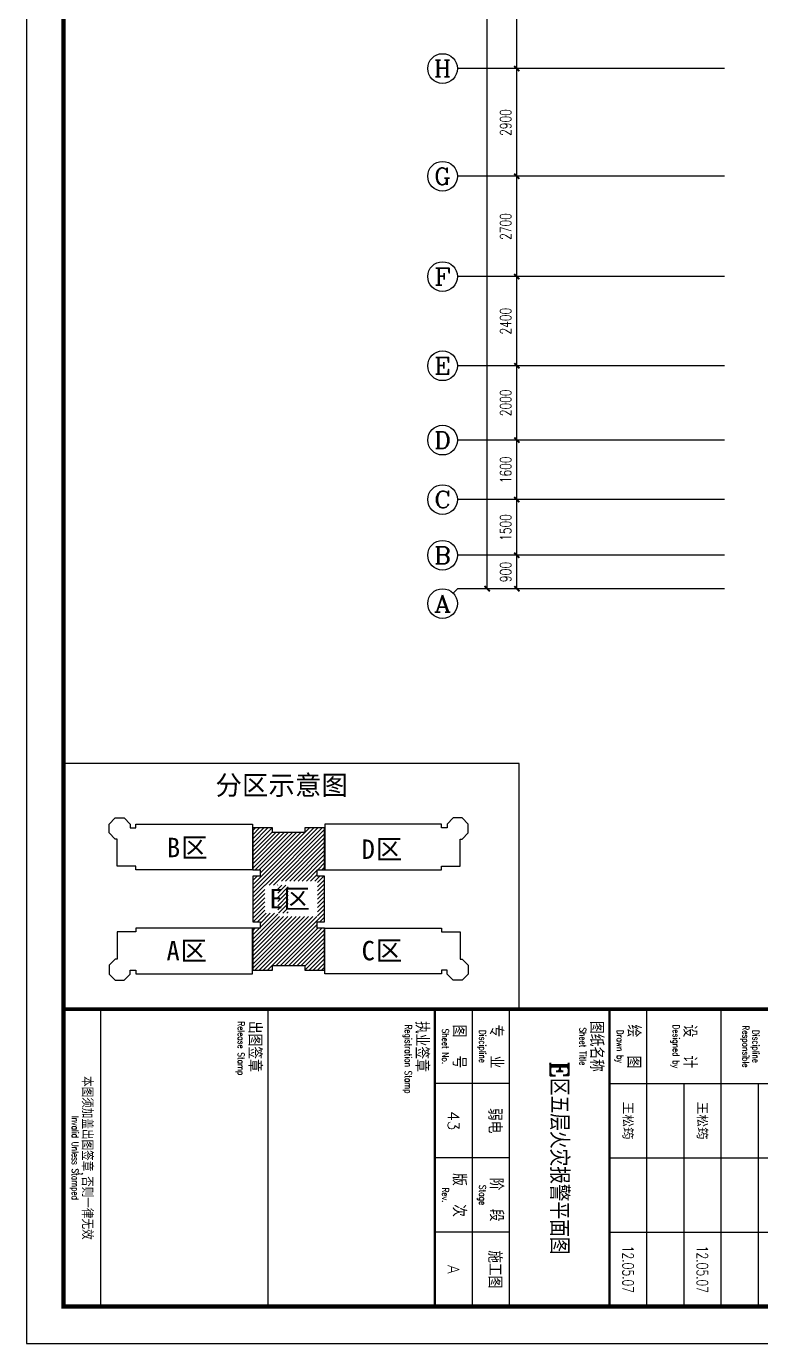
# Model space of a CAD drawing. Extents: x 190999 to 918899, y -200814 to 215286.
# Drawn here: x 666599 to 686368, y -200814 to -165361 of the extents above; entities that cross this region are included whole.
import ezdxf
from ezdxf.enums import TextEntityAlignment as Align

# ---------------------------------------------------------------- set-up
doc = ezdxf.new("R2010")
doc.units = 0
doc.header["$LTSCALE"] = 1000
doc.header["$MEASUREMENT"] = 0
doc.layers.get('Defpoints').update_dxf_attribs({"color": 1})
for name, color, linetype in [('AXIS', 3, 'Continuous'), ('AXIS_TEXT', 7, 'Continuous'), ('PUB_HATCH', 250, 'Continuous'), ('图框', 189, 'Continuous'), ('房间名称', 7, 'Continuous')]:
    doc.layers.add(name, color=color, linetype=linetype)
doc.styles.add('_TCH_AXIS', font='COMPLEX', dxfattribs={"bigfont": 'GBCBIG'})
doc.styles.add('COMPLEX', font='COMPLEX')
doc.styles.add('DIM_FONT', font='SIMPLEX', dxfattribs={"width": 0.7, "bigfont": 'GBCBIG'})
doc.styles.add('HT', font='simhei.ttf')
doc.styles.add('TKZ1_tjhts.shx', font='tjromant.shx', dxfattribs={"bigfont": 'tjhts.shx'})
doc.styles.add('TKZ2_tjkts.shx', font='tjromant.shx', dxfattribs={"bigfont": 'tjkts.shx'})
doc.styles.add('车', font='simhei.ttf')
doc.dimstyles.new('DIMN', dxfattribs={"dimtxt": 300, "dimasz": 100, "dimexe": 250, "dimexo": 300, "dimgap": 150, "dimtad": 1, "dimdec": 0, "dimzin": 0, "dimdsep": 46, "dimtxsty": 'DIM_FONT', "dimblk": 'ARCHTICK', "dimcen": 0.09, "dimclrt": 7, "dimazin": 2, "dimtfac": 1, "dimtdec": 0, "dimtix": 1, "dimtmove": 2, "dimatfit": 3, "dimfxl": 0, "dimtolj": 1, "dimtzin": 0, "dimarcsym": 0})

# ---------------------------------------------------------------- blocks, each defined once
blk = doc.blocks.new('TJAD_TK_A0')
at = {"layer": '图框'}
for p, q in [((2162, -441.7), (2162, 399.3)), ((2092, -284.7), (2092, -154.7)), ((2112, -284.7), (2112, -164.7)), ((2132, -284.7), (2132, -164.7)), ((2092, -244.7), (2152, -244.7)), ((2072, -254.7), (2152, -254.7)), ((2092, -264.7), (2152, -264.7)), ((2072, -274.7), (2152, -274.7)), ((2072, -311.7), (2152, -311.7)), ((2092, -311.7), (2092, -331.7)), ((2112, -311.7), (2112, -331.7)), ((2132, -311.7), (2132, -331.7)), ((2072, -321.7), (2152, -321.7)), ((2072, -376.7), (2152, -376.7)), ((2072, -421.7), (2152, -421.7)), ((973, -441.7), (2162, -441.7))]:
    blk.add_line(p, q, dxfattribs=at)
at = {"layer": '图框', "const_width": 1.2}
blk.add_lwpolyline([(2152, -431.7), (2152, 389.3), (998, 389.3), (998, -431.7)], close=True, dxfattribs=at)
at = {"layer": '图框'}
for points, const_width in [([(2072, 389.3), (2072, -431.7)], 1), ([(2072, -284.7), (2152, -284.7)], 0.6), ([(2072, -331.7), (2152, -331.7)], 0.6)]:
    blk.add_lwpolyline(points, dxfattribs=dict(at, const_width=const_width))
at = {"layer": '图框', "style": 'TKZ2_tjkts.shx', "width": 0.8}
for s, p in [('Discipline', (2082, -245.28)), ('Responsible', (2082, -248)), ('Designed by', (2082, -266.76)), ('Drawn by', (2082, -281.86)), ('Sheet Title', (2082, -291.86)), ('Discipline', (2082, -318.86)), ('Stage', (2122, -318.86)), ('Sheet No.', (2082, -328.86)), ('Rev.', (2122, -328.86)), ('Registration Stamp', (2085.41, -338.86)), ('Release Stamp', (2082.52, -383.86)), ('Invalid Unless Stamped', (2112, -428.53))]:
    blk.add_text(s, height=1.8, dxfattribs=at).set_placement(p, align=Align.MIDDLE_CENTER)
at = {"layer": '图框', "color": 0, "style": '车'}
for p in [(2102, -259.7), (2102, -279.7)]:
    blk.add_text('王松筠', height=2.5, dxfattribs=at).set_placement(p, align=Align.MIDDLE_CENTER)
at = {"layer": '图框', "color": 0, "style": 'TKZ1_tjhts.shx', "width": 0.7}
for p in [(2142, -259.7), (2142, -279.7)]:
    blk.add_text('12.05.07', height=3, dxfattribs=at).set_placement(p, align=Align.MIDDLE_CENTER)
at = {"layer": '图框', "style": 'TKZ2_tjkts.shx'}
for s, height, p in [('设  计', 3.6, (2082, -263.06)), ('绘  图', 3.6, (2082, -278.16)), ('图纸名称', 3.6, (2082, -288.16)), ('专  业', 3.6, (2082, -315.16)), (' 阶  段', 3.6, (2122, -315.16)), ('图  号', 3.6, (2082, -325.16)), ('版  次', 3.6, (2122, -325.16)), ('执业签章', 3.6, (2082, -335.16)), ('出图签章', 3.6, (2082, -380.16)), ('本图须加盖出图签章,否则一律无效', 3, (2112, -425.28))]:
    blk.add_text(s, height=height, dxfattribs=at).set_placement(p, align=Align.MIDDLE_CENTER)
at = {"layer": '图框', "color": 3, "style": 'TKZ1_tjhts.shx'}
for s, height, p in [('弱电', 3.6, (2102, -315.54)), ('施工图', 3.6, (2142, -315.54)), ('A', 3, (2142, -326.7))]:
    blk.add_text(s, height=height, dxfattribs=at).set_placement(p, align=Align.MIDDLE_CENTER)
blk = doc.blocks.new('_ArchTick')
at = {"const_width": 0.5}
blk.add_lwpolyline([(-0.7, -0.7), (0.7, 0.7)], dxfattribs=at)
blk = doc.blocks.new('*D825')
at = {"layer": 'AXIS', "color": 0, "lineweight": -2}
for p, q in [((680599, -179596), (679554, -179596)), ((679804, -180496), (679804, -179596)), ((680599, -180496), (679554, -180496))]:
    blk.add_line(p, q, dxfattribs=at)
at = {"layer": 'Defpoints', "color": 0}
for p in [(679804, -179596), (680899, -179596), (680899, -180496)]:
    blk.add_point(p, dxfattribs=at)
at = {"layer": 'AXIS', "color": 0, "lineweight": -2, "xscale": 100, "yscale": 100, "zscale": 100}
for p, rotation in [((679804, -179596), 90), ((679804, -180496), 270)]:
    blk.add_blockref('_ArchTick', p, dxfattribs=dict(at, rotation=rotation))
at = {"layer": 'AXIS', "color": 7, "insert": (679504, -180046), "char_height": 300, "attachment_point": 5, "rotation": 90, "style": 'DIM_FONT'}
blk.add_mtext('\\A1;900', dxfattribs=at)
blk = doc.blocks.new('*D826')
at = {"layer": 'AXIS', "color": 0, "lineweight": -2}
for p, q in [((680599, -178096), (679554, -178096)), ((679804, -179596), (679804, -178096)), ((680599, -179596), (679554, -179596))]:
    blk.add_line(p, q, dxfattribs=at)
at = {"layer": 'Defpoints', "color": 0}
for p in [(679804, -178096), (680899, -178096), (680899, -179596)]:
    blk.add_point(p, dxfattribs=at)
at = {"layer": 'AXIS', "color": 0, "lineweight": -2, "xscale": 100, "yscale": 100, "zscale": 100}
for p, rotation in [((679804, -178096), 90), ((679804, -179596), 270)]:
    blk.add_blockref('_ArchTick', p, dxfattribs=dict(at, rotation=rotation))
at = {"layer": 'AXIS', "color": 7, "insert": (679504, -178846), "char_height": 300, "attachment_point": 5, "rotation": 90, "style": 'DIM_FONT'}
blk.add_mtext('\\A1;1500', dxfattribs=at)
blk = doc.blocks.new('*D827')
at = {"layer": 'AXIS', "color": 0, "lineweight": -2}
for p, q in [((680599, -176496), (679554, -176496)), ((679804, -178096), (679804, -176496)), ((680599, -178096), (679554, -178096))]:
    blk.add_line(p, q, dxfattribs=at)
at = {"layer": 'Defpoints', "color": 0}
for p in [(679804, -176496), (680899, -176496), (680899, -178096)]:
    blk.add_point(p, dxfattribs=at)
at = {"layer": 'AXIS', "color": 0, "lineweight": -2, "xscale": 100, "yscale": 100, "zscale": 100}
for p, rotation in [((679804, -176496), 90), ((679804, -178096), 270)]:
    blk.add_blockref('_ArchTick', p, dxfattribs=dict(at, rotation=rotation))
at = {"layer": 'AXIS', "color": 7, "insert": (679504, -177296), "char_height": 300, "attachment_point": 5, "rotation": 90, "style": 'DIM_FONT'}
blk.add_mtext('\\A1;1600', dxfattribs=at)
blk = doc.blocks.new('*D828')
at = {"layer": 'AXIS', "color": 0, "lineweight": -2}
for p, q in [((680599, -174496), (679554, -174496)), ((679804, -176496), (679804, -174496)), ((680599, -176496), (679554, -176496))]:
    blk.add_line(p, q, dxfattribs=at)
at = {"layer": 'Defpoints', "color": 0}
for p in [(679804, -174496), (680899, -174496), (680899, -176496)]:
    blk.add_point(p, dxfattribs=at)
at = {"layer": 'AXIS', "color": 0, "lineweight": -2, "xscale": 100, "yscale": 100, "zscale": 100}
for p, rotation in [((679804, -174496), 90), ((679804, -176496), 270)]:
    blk.add_blockref('_ArchTick', p, dxfattribs=dict(at, rotation=rotation))
at = {"layer": 'AXIS', "color": 7, "insert": (679504, -175496), "char_height": 300, "attachment_point": 5, "rotation": 90, "style": 'DIM_FONT'}
blk.add_mtext('\\A1;2000', dxfattribs=at)
blk = doc.blocks.new('*D829')
at = {"layer": 'AXIS', "color": 0, "lineweight": -2}
for p, q in [((680599, -172096), (679554, -172096)), ((679804, -174496), (679804, -172096)), ((680599, -174496), (679554, -174496))]:
    blk.add_line(p, q, dxfattribs=at)
at = {"layer": 'Defpoints', "color": 0}
for p in [(679804, -172096), (680899, -172096), (680899, -174496)]:
    blk.add_point(p, dxfattribs=at)
at = {"layer": 'AXIS', "color": 0, "lineweight": -2, "xscale": 100, "yscale": 100, "zscale": 100}
for p, rotation in [((679804, -172096), 90), ((679804, -174496), 270)]:
    blk.add_blockref('_ArchTick', p, dxfattribs=dict(at, rotation=rotation))
at = {"layer": 'AXIS', "color": 7, "insert": (679504, -173296), "char_height": 300, "attachment_point": 5, "rotation": 90, "style": 'DIM_FONT'}
blk.add_mtext('\\A1;2400', dxfattribs=at)
blk = doc.blocks.new('*D830')
at = {"layer": 'AXIS', "color": 0, "lineweight": -2}
for p, q in [((680599, -169396), (679554, -169396)), ((679804, -172096), (679804, -169396)), ((680599, -172096), (679554, -172096))]:
    blk.add_line(p, q, dxfattribs=at)
at = {"layer": 'Defpoints', "color": 0}
for p in [(679804, -169396), (680899, -169396), (680899, -172096)]:
    blk.add_point(p, dxfattribs=at)
at = {"layer": 'AXIS', "color": 0, "lineweight": -2, "xscale": 100, "yscale": 100, "zscale": 100}
for p, rotation in [((679804, -169396), 90), ((679804, -172096), 270)]:
    blk.add_blockref('_ArchTick', p, dxfattribs=dict(at, rotation=rotation))
at = {"layer": 'AXIS', "color": 7, "insert": (679504, -170746), "char_height": 300, "attachment_point": 5, "rotation": 90, "style": 'DIM_FONT'}
blk.add_mtext('\\A1;2700', dxfattribs=at)
blk = doc.blocks.new('*D831')
at = {"layer": 'AXIS', "color": 0, "lineweight": -2}
for p, q in [((680599, -166496), (679554, -166496)), ((679804, -169396), (679804, -166496)), ((680599, -169396), (679554, -169396))]:
    blk.add_line(p, q, dxfattribs=at)
at = {"layer": 'Defpoints', "color": 0}
for p in [(679804, -166496), (680899, -166496), (680899, -169396)]:
    blk.add_point(p, dxfattribs=at)
at = {"layer": 'AXIS', "color": 0, "lineweight": -2, "xscale": 100, "yscale": 100, "zscale": 100}
for p, rotation in [((679804, -166496), 90), ((679804, -169396), 270)]:
    blk.add_blockref('_ArchTick', p, dxfattribs=dict(at, rotation=rotation))
at = {"layer": 'AXIS', "color": 7, "insert": (679504, -167946), "char_height": 300, "attachment_point": 5, "rotation": 90, "style": 'DIM_FONT'}
blk.add_mtext('\\A1;2900', dxfattribs=at)
blk = doc.blocks.new('*D832')
at = {"layer": 'AXIS', "color": 0, "lineweight": -2}
for p, q in [((680599, -162496), (679554, -162496)), ((679804, -166496), (679804, -162496)), ((680599, -166496), (679554, -166496))]:
    blk.add_line(p, q, dxfattribs=at)
at = {"layer": 'Defpoints', "color": 0}
for p in [(679804, -162496), (680899, -162496), (680899, -166496)]:
    blk.add_point(p, dxfattribs=at)
at = {"layer": 'AXIS', "color": 0, "lineweight": -2, "xscale": 100, "yscale": 100, "zscale": 100}
for p, rotation in [((679804, -162496), 90), ((679804, -166496), 270)]:
    blk.add_blockref('_ArchTick', p, dxfattribs=dict(at, rotation=rotation))
at = {"layer": 'AXIS', "color": 7, "insert": (679504, -164496), "char_height": 300, "attachment_point": 5, "rotation": 90, "style": 'DIM_FONT'}
blk.add_mtext('\\A1;4000', dxfattribs=at)
blk = doc.blocks.new('*D852')
at = {"layer": 'AXIS', "color": 0, "lineweight": -2}
for p, q in [((680599, -92496), (678754, -92496)), ((679004, -180496), (679004, -92496)), ((680599, -180496), (678754, -180496))]:
    blk.add_line(p, q, dxfattribs=at)
at = {"layer": 'Defpoints', "color": 0}
for p in [(679004, -92496), (680899, -92496), (680899, -180496)]:
    blk.add_point(p, dxfattribs=at)
at = {"layer": 'AXIS', "color": 0, "lineweight": -2, "xscale": 100, "yscale": 100, "zscale": 100}
for p, rotation in [((679004, -92496), 90), ((679004, -180496), 270)]:
    blk.add_blockref('_ArchTick', p, dxfattribs=dict(at, rotation=rotation))
at = {"layer": 'AXIS', "color": 7, "insert": (678704, -136496), "char_height": 300, "attachment_point": 5, "rotation": 90, "style": 'DIM_FONT'}
blk.add_mtext('\\A1;88000', dxfattribs=at)
blk = doc.blocks.new('_AXISO')
blk.add_circle((0, 0), 0.5)
at = {"layer": 'AXIS_TEXT', "style": 'COMPLEX', "width": 1.041667}
blk.add_attdef('A', text='', height=0.56, dxfattribs=at).set_placement((-0.25, -0.28), (0.25, -0.28), align=Align.FIT)

msp = doc.modelspace()

# ---------------------------------------------------------------- hatches: boundary and pattern name
at = {"layer": 'PUB_HATCH'}
h = msp.add_hatch(dxfattribs=at)
h.set_pattern_fill('ANSI31', color=256, scale=50, style=0)
h.set_pattern_definition([(45, (49665.26, 1045398.1), (-56.1266008, 56.1266008), [])])
edge = h.paths.add_edge_path(flags=16)
edge.add_line((673019.7, -189227.8), (673650.3, -189227.8))
edge.add_line((673650.3, -189227.8), (673650.3, -188470.2))
edge.add_line((673650.3, -188470.2), (673019.7, -188470.2))
edge.add_line((673019.7, -188470.2), (673019.7, -189227.8))
edge.add_line((673365.3, -189319.3), (674438.9, -189319.3))
edge.add_line((674438.9, -189319.3), (674438.9, -188366.8))
edge.add_line((674438.9, -188366.8), (673365.3, -188366.8))
edge.add_line((673365.3, -188366.8), (673365.3, -189319.3))
h.paths.add_polyline_path([(673662, -190639.2), (674097, -190639.2), (674097, -190764.2), (674629.5, -190764.2), (674629.5, -189634.2), (674432, -189634.2), (674432, -189464.2), (674627, -189464.2), (674627, -188234.2), (674432, -188234.2), (674432, -188064.2), (674629.5, -188064.2), (674629.5, -186934.2), (674097, -186934.2), (674097, -187059.2), (673227.1, -187059.2), (673227.1, -186934.2), (672694.5, -186934.2), (672694.5, -188064.2), (672892.1, -188064.2), (672892.1, -188234.2), (672697.1, -188234.2), (672697.1, -189464.2), (672892.1, -189464.2), (672892.1, -189634.2), (672694.5, -189634.2), (672694.5, -190764.2), (673227.1, -190764.2), (673227.1, -190639.2)])

# ---------------------------------------------------------------- linework, layer by layer
msp.add_lwpolyline([(667598.5, -191813.5), (679864, -191813.5), (679864, -185196), (667598.5, -185196)], close=True)
for points in [[(672689.5, -186934.2), (672689.5, -188064.2), (669547, -188064.2), (669547, -187964.2), (669047, -187964.2), (669047, -187234.2), (668993.9, -187234.2), (668827, -187067.3), (668827, -186831.2), (668994, -186664.2), (669230.1, -186664.2), (669397.1, -186831.2), (669397.1, -186934.2), (669547, -186934.2), (669547, -186834.2), (672689.5, -186834.2), (672689.5, -186934.2)], [(674634.5, -186934.2), (674634.5, -188064.2), (677777, -188064.2), (677777, -187964.2), (678277.1, -187964.2), (678277.1, -187234.2), (678330.2, -187234.2), (678497.1, -187067.3), (678497.1, -186831.2), (678330.1, -186664.2), (678094, -186664.2), (677927, -186831.2), (677927, -186934.2), (677777, -186934.2), (677777, -186834.2), (674634.5, -186834.2), (674634.5, -186934.2)], [(673662, -190639.2), (674097, -190639.2), (674097, -190764.2), (674629.5, -190764.2), (674629.5, -190764.2), (674629.5, -189634.2), (674432, -189634.2), (674432, -189464.2), (674627, -189464.2), (674627, -188234.2), (674432, -188234.2), (674432, -188064.2), (674629.5, -188064.2), (674629.5, -186934.2), (674097, -186934.2), (674097, -187059.2), (673227.1, -187059.2), (673227.1, -186934.2), (672694.5, -186934.2), (672694.5, -188064.2), (672892.1, -188064.2), (672892.1, -188234.2), (672697.1, -188234.2), (672697.1, -189464.2), (672892.1, -189464.2), (672892.1, -189634.2), (672694.5, -189634.2), (672694.5, -190764.2), (672694.5, -190764.2), (673227.1, -190764.2), (673227.1, -190639.2), (673662, -190639.2)], [(672689.5, -190764.2), (672689.5, -189634.2), (669547, -189634.2), (669547, -189734.2), (669047, -189734.2), (669047, -190464.2), (668993.9, -190464.2), (668827, -190631.1), (668827, -190867.2), (668994, -191034.2), (669230.1, -191034.2), (669397.1, -190867.2), (669397.1, -190764.2), (669547, -190764.2), (669547, -190864.2), (672689.5, -190864.2), (672689.5, -190764.2)], [(674634.5, -190764.2), (674634.5, -189634.2), (677777, -189634.2), (677777, -189734.2), (678277.1, -189734.2), (678277.1, -190464.2), (678330.2, -190464.2), (678497.1, -190631.1), (678497.1, -190867.2), (678330.1, -191034.2), (678094, -191034.2), (677927, -190867.2), (677927, -190764.2), (677777, -190764.2), (677777, -190864.2), (674634.5, -190864.2), (674634.5, -190764.2)]]:
    msp.add_lwpolyline(points)
at = {"layer": 'AXIS'}
for p, q in [((685398.5, -166496.3), (678204.1, -166496.3)), ((685398.5, -169396.3), (678204.1, -169396.3)), ((685398.5, -172096.3), (678204.1, -172096.3)), ((685398.5, -174496.3), (678204.1, -174496.3)), ((685398.5, -176496.3), (678204.1, -176496.3)), ((685398.5, -178096.3), (678204.1, -178096.3)), ((685398.5, -179596.3), (678204.1, -179596.3)), ((678086.9, -180613.5), (678204.1, -180496.3)), ((685398.5, -180496.3), (678204.1, -180496.3))]:
    msp.add_line(p, q, dxfattribs=at)

# ---------------------------------------------------------------- block references
ref = msp.add_blockref('_AXISO', (677804.1, -166496.3), dxfattribs=dict(at, xscale=800, yscale=800, zscale=800))
ref.add_attrib('A', 'H', dxfattribs={"layer": 'AXIS_TEXT', "height": 452.5, "style": '_TCH_AXIS', "width": 1.05}).set_placement((677577.8, -166722.6), (678030.4, -166722.6), align=Align.FIT)
ref = msp.add_blockref('_AXISO', (677804.1, -169396.3), dxfattribs=dict(at, xscale=800, yscale=800, zscale=800))
ref.add_attrib('A', 'G', dxfattribs={"layer": 'AXIS_TEXT', "height": 452.5, "style": '_TCH_AXIS', "width": 1.166667}).set_placement((677577.8, -169622.6), (678030.4, -169622.6), align=Align.FIT)
ref = msp.add_blockref('_AXISO', (677804.1, -172096.3), dxfattribs=dict(at, xscale=800, yscale=800, zscale=800))
ref.add_attrib('A', 'F', dxfattribs={"layer": 'AXIS_TEXT', "height": 452.5, "style": '_TCH_AXIS', "width": 1.3125}).set_placement((677577.8, -172322.6), (678030.4, -172322.6), align=Align.FIT)
ref = msp.add_blockref('_AXISO', (677804.1, -174496.3), dxfattribs=dict(at, xscale=800, yscale=800, zscale=800))
ref.add_attrib('A', 'E', dxfattribs={"layer": 'AXIS_TEXT', "height": 452.5, "style": '_TCH_AXIS', "width": 1.3125}).set_placement((677577.8, -174722.6), (678030.4, -174722.6), align=Align.FIT)
ref = msp.add_blockref('_AXISO', (677804.1, -176496.3), dxfattribs=dict(at, xscale=800, yscale=800, zscale=800))
ref.add_attrib('A', 'D', dxfattribs={"layer": 'AXIS_TEXT', "height": 452.5, "style": '_TCH_AXIS', "width": 1.235294}).set_placement((677577.8, -176722.6), (678030.4, -176722.6), align=Align.FIT)
ref = msp.add_blockref('_AXISO', (677804.1, -178096.3), dxfattribs=dict(at, xscale=800, yscale=800, zscale=800))
ref.add_attrib('A', 'C', dxfattribs={"layer": 'AXIS_TEXT', "height": 452.5, "style": '_TCH_AXIS', "width": 1.4}).set_placement((677577.8, -178322.6), (678030.4, -178322.6), align=Align.FIT)
ref = msp.add_blockref('_AXISO', (677804.1, -179596.3), dxfattribs=dict(at, xscale=800, yscale=800, zscale=800))
ref.add_attrib('A', 'B', dxfattribs={"layer": 'AXIS_TEXT', "height": 452.5, "style": '_TCH_AXIS', "width": 1.235294}).set_placement((677577.8, -179822.6), (678030.4, -179822.6), align=Align.FIT)
ref = msp.add_blockref('_AXISO', (677804.1, -180896.3), dxfattribs=dict(at, xscale=800, yscale=800, zscale=800))
ref.add_attrib('A', 'A', dxfattribs={"layer": 'AXIS_TEXT', "height": 452.5, "style": '_TCH_AXIS', "width": 1.166667}).set_placement((677577.8, -181122.6), (678030.4, -181122.6), align=Align.FIT)
at = {"layer": '图框', "xscale": 100, "yscale": 100, "zscale": 100, "rotation": 270}
msp.add_blockref('TJAD_TK_A0', (710768.8, 15386.5), dxfattribs=at)

# ---------------------------------------------------------------- texts
at = {"layer": '图框', "color": 3, "style": 'TKZ1_tjhts.shx'}
for s, height, p in [('E区五层火灾报警平面图', 500, (680948.5, -195813.5)), ('43', 300, (678098.5, -194813.5))]:
    msp.add_text(s, height=height, rotation=270, dxfattribs=at).set_placement(p, align=Align.MIDDLE_CENTER)
at = {"layer": '房间名称', "style": 'HT'}
for s, height, p in [('分区示意图', 522.78, (671689.8, -186043.7)), ('区', 522.8, (670762.1, -187722.5)), ('B', 522.8, (670384, -187722.5)), ('D', 522.8, (675626, -187767.7)), ('区', 522.8, (676004.1, -187767.7)), ('E', 522.8, (673146, -189101.5)), ('区', 522.8, (673524.1, -189101.5)), ('A', 522.8, (670372.2, -190498.8)), ('区', 522.8, (670750.3, -190498.8)), ('C', 522.8, (675626, -190496.9)), ('区', 522.8, (676004.1, -190496.9))]:
    msp.add_text(s, height=height, dxfattribs=at).set_placement(p)

# ---------------------------------------------------------------- dimensions: what is measured, and where the dimension line sits
at = {"layer": 'AXIS'}
for p1, p2, distance, picture, middle in [((680898.5, -180496.3), (680898.5, -92496.3), 1894.4, '*D852', (678704.1, -136496.3)), ((680898.5, -166496.3), (680898.5, -162496.3), 1094.4, '*D832', (679504.1, -164496.3)), ((680898.5, -169396.3), (680898.5, -166496.3), 1094.4, '*D831', (679504.1, -167946.3)), ((680898.5, -172096.3), (680898.5, -169396.3), 1094.4, '*D830', (679504.1, -170746.3)), ((680898.5, -174496.3), (680898.5, -172096.3), 1094.4, '*D829', (679504.1, -173296.3)), ((680898.5, -176496.3), (680898.5, -174496.3), 1094.4, '*D828', (679504.1, -175496.3)), ((680898.5, -178096.3), (680898.5, -176496.3), 1094.4, '*D827', (679504.1, -177296.3)), ((680898.5, -179596.3), (680898.5, -178096.3), 1094.4, '*D826', (679504.1, -178846.3)), ((680898.5, -180496.3), (680898.5, -179596.3), 1094.4, '*D825', (679504.1, -180046.3))]:
    dim = msp.add_aligned_dim(p1=p1, p2=p2, distance=distance, dimstyle='DIMN', dxfattribs=at)
    dim.commit()
    dim.dimension.update_dxf_attribs({"geometry": picture, "text_midpoint": middle})

doc.saveas('drawing.dxf')
